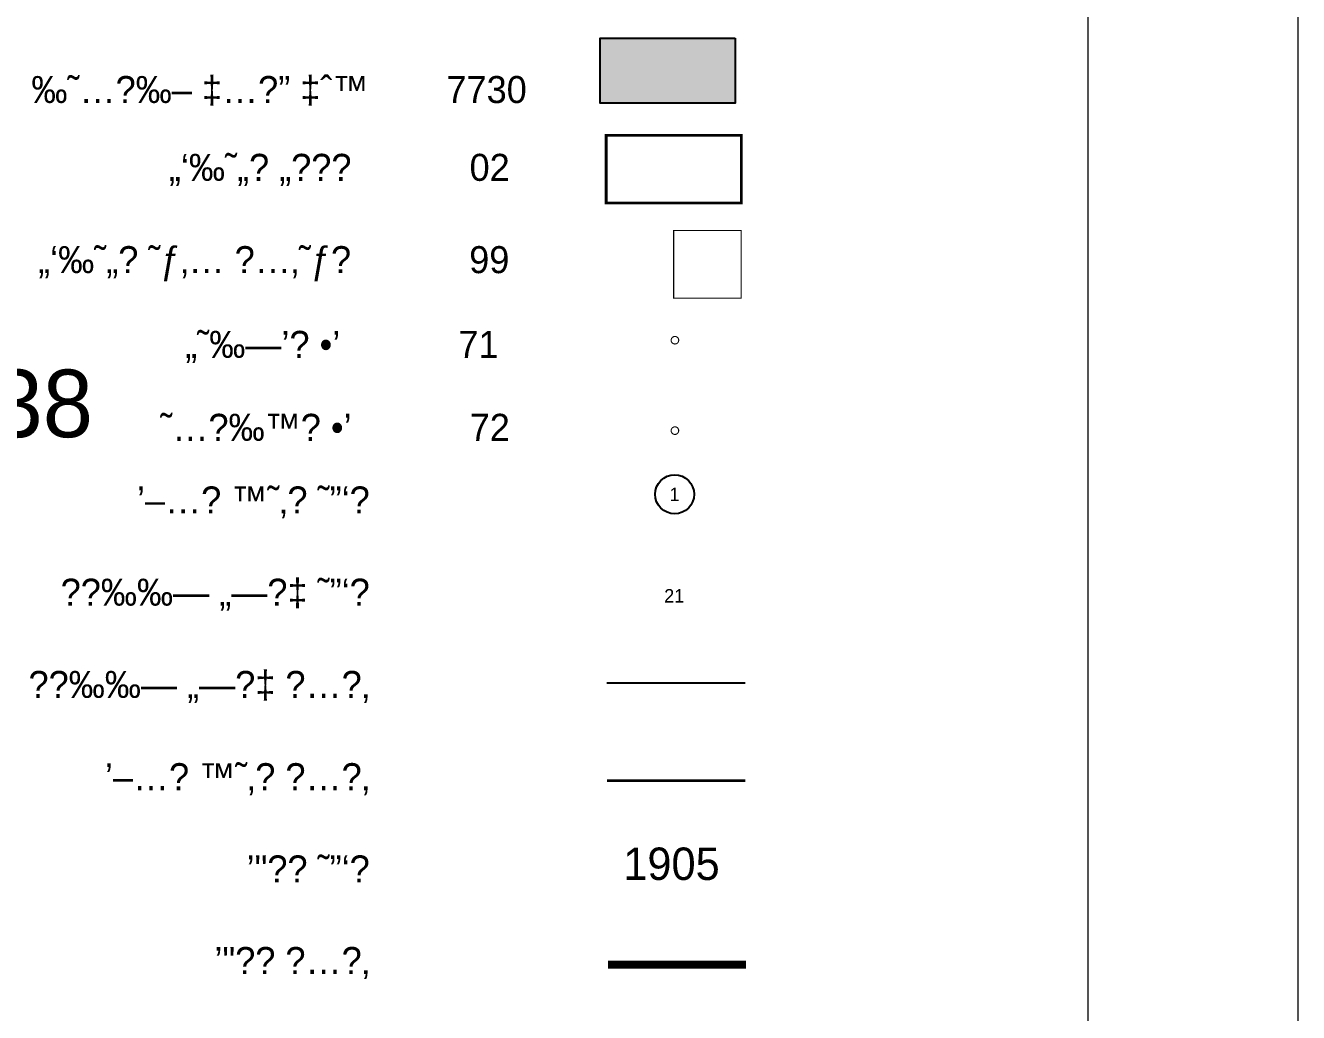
# Model space of a CAD drawing. Extents: x 219756 to 220247, y 631873 to 632472.
# Drawn here: x 220011.5 to 220247.2, y 632055.3 to 632238 of the extents above; entities that cross this region are included whole.
import ezdxf
from ezdxf.enums import TextEntityAlignment as Align

# ---------------------------------------------------------------- set-up
doc = ezdxf.new("R2010")
doc.units = 0
doc.header["$MEASUREMENT"] = 0
doc.layers.add('SKAYNO', color=140, linetype='Continuous')
doc.layers.add('YEUD7730', color=7, linetype='Continuous')
doc.styles.add('FRANKRUEHL', font='frank.ttf')
doc.styles.add('HEBTEXT', font='HEBTXT')
doc.styles.add('HEBTXT', font='hebtxt')
doc.styles.add('PTT', font='txt', dxfattribs={"height": 2.5})

# ---------------------------------------------------------------- blocks, each defined once
blk = doc.blocks.new('1803')
blk.add_circle((0, 0), 3.61)
at = {"style": 'HEBTEXT'}
for tag, p in [('MIGRASH', (0, 0)), ('TABA', (0, -3.33)), ('YEUD', (0, -6.67))]:
    blk.add_attdef(tag, text='', height=2.5, dxfattribs=at).set_placement(p, align=Align.MIDDLE_CENTER)
at = {"style": 'HEBTEXT', "flags": 1}
blk.add_attdef('AREA', text='', height=2.5, dxfattribs=at).set_placement((0, -10), align=Align.MIDDLE_CENTER)
blk = doc.blocks.new('LANDUSE')
at = {"color": 7, "style": 'HEBTXT'}
for tag, p in [('DESCR', (-11.72, 0)), ('CODE', (0, 0))]:
    blk.add_attdef(tag, text='', height=2, dxfattribs=at).set_placement(p, align=Align.RIGHT)
blk = doc.blocks.new('kayno')
at = {"layer": 'SKAYNO'}
blk.add_circle((0, 0), 0.68, dxfattribs=at)
at = {"layer": 'SKAYNO', "style": 'FRANKRUEHL'}
blk.add_attdef('321', text='', height=12.5, dxfattribs=at).set_placement((-12.84, 1.28), align=Align.CENTER)

msp = doc.modelspace()

# ---------------------------------------------------------------- hatches: boundary and pattern name
at = {"layer": 'YEUD7730'}
msp.add_hatch(color=3, dxfattribs=at).paths.add_polyline_path([(220142.9, 632235.6), (220142.9, 632223.6), (220117.9, 632223.6), (220117.9, 632235.6)])
msp.add_hatch(color=3, dxfattribs=at).paths.add_polyline_path([(220142.9, 632235.6), (220142.9, 632223.6), (220117.9, 632223.6), (220117.9, 632235.6)])

# ---------------------------------------------------------------- linework, layer by layer
at = {"const_width": 0.233}
for points in [[(219755.64, 632472.25), (219755.64, 631872.75), (220247.08, 631872.75), (220247.08, 632472.25)], [(219755.64, 632472.25), (219755.64, 631872.75), (220247.08, 631872.75), (220247.08, 632472.25)], [(219755.64, 632472.25), (219755.64, 631872.75), (220247.08, 631872.75), (220247.08, 632472.25)], [(219755.64, 632472.25), (219755.64, 631872.75), (220247.08, 631872.75), (220247.08, 632472.25)], [(219794.52, 632433.37), (219794.52, 631979.96), (220208.2, 631979.96), (220208.2, 632433.37)], [(219794.52, 632433.37), (219794.52, 631979.96), (220208.2, 631979.96), (220208.2, 632433.37)], [(219794.52, 632433.37), (219794.52, 631979.96), (220208.2, 631979.96), (220208.2, 632433.37)], [(219794.52, 632433.37), (219794.52, 631979.96), (220208.2, 631979.96), (220208.2, 632433.37)]]:
    msp.add_lwpolyline(points, close=True, dxfattribs=at)
at = {"color": 2}
for points, const_width in [([(220144.01, 632217.63), (220119.01, 632217.63), (220119.01, 632205.13), (220144.01, 632205.13)], 0.5), ([(220144.01, 632217.63), (220119.01, 632217.63), (220119.01, 632205.13), (220144.01, 632205.13)], 0.5), ([(220144.01, 632200), (220131.51, 632200), (220131.51, 632187.5), (220144.01, 632187.5)], 0.2), ([(220144.01, 632200), (220131.51, 632200), (220131.51, 632187.5), (220144.01, 632187.5)], 0.2)]:
    msp.add_lwpolyline(points, close=True, dxfattribs=dict(at, const_width=const_width))
at = {"color": 36, "const_width": 0.2}
msp.add_lwpolyline([(220131.04, 632179.71, 1), (220132.44, 632179.71, 1)], format="xyb", close=True, dxfattribs=at)
msp.add_lwpolyline([(220131.04, 632179.71, 1), (220132.44, 632179.71, 1)], format="xyb", close=True, dxfattribs=at)
at = {"color": 1, "const_width": 0.2}
msp.add_lwpolyline([(220131.04, 632162.98, 1), (220132.44, 632162.98, 1)], format="xyb", close=True, dxfattribs=at)
msp.add_lwpolyline([(220131.04, 632162.98, 1), (220132.44, 632162.98, 1)], format="xyb", close=True, dxfattribs=at)
at = {"color": 7}
msp.add_lwpolyline([(220119.15, 632116.28), (220144.76, 632116.28)], dxfattribs=at)
msp.add_lwpolyline([(220119.15, 632116.28), (220144.76, 632116.28)], dxfattribs=at)
at = {"color": 7, "const_width": 0.5}
msp.add_lwpolyline([(220119.15, 632098.23), (220144.76, 632098.23)], dxfattribs=at)
msp.add_lwpolyline([(220119.15, 632098.23), (220144.76, 632098.23)], dxfattribs=at)
at = {"color": 5, "const_width": 1.5}
msp.add_lwpolyline([(220119.32, 632064.14), (220144.92, 632064.14)], dxfattribs=at)
msp.add_lwpolyline([(220119.32, 632064.14), (220144.92, 632064.14)], dxfattribs=at)
at = {"layer": 'YEUD7730'}
msp.add_lwpolyline([(220142.9, 632235.6), (220142.9, 632223.6), (220117.9, 632223.6), (220117.9, 632235.6)], close=True, dxfattribs=at)
msp.add_lwpolyline([(220142.9, 632235.6), (220142.9, 632223.6), (220117.9, 632223.6), (220117.9, 632235.6)], close=True, dxfattribs=at)

# ---------------------------------------------------------------- block references
at = {"xscale": 2.5, "yscale": 2.5, "zscale": 2.5}
for p, values in [((220101.16, 632209.2), {'CODE': '02', 'DESCR': '„‘‰˜„\x8c „\x90\x81\x8e'}), ((220101.16, 632209.2), {'CODE': '02', 'DESCR': '„‘‰˜„\x8c „\x90\x81\x8e'}), ((220101.09, 632192.12), {'CODE': '99', 'DESCR': '„‘‰˜„\x8c ˜ƒ‚… \x9a…‚˜ƒ\x8e'}), ((220101.09, 632192.12), {'CODE': '99', 'DESCR': '„‘‰˜„\x8c ˜ƒ‚… \x9a…‚˜ƒ\x8e'}), ((220099.08, 632176.44), {'CODE': '71', 'DESCR': '„˜‰—’\x8c •’'}), ((220099.08, 632176.44), {'CODE': '71', 'DESCR': '„˜‰—’\x8c •’'}), ((220101.18, 632161.09), {'CODE': '72', 'DESCR': '˜…\x8e‰™\x8c •’'}), ((220101.18, 632161.09), {'CODE': '72', 'DESCR': '˜…\x8e‰™\x8c •’'}), ((220104.54, 632147.65), {'DESCR': '’–…\x8e ™˜‚\x8e ˜”‘\x8e'}), ((220104.54, 632147.65), {'DESCR': '’–…\x8e ™˜‚\x8e ˜”‘\x8e'}), ((220104.54, 632130.58), {'DESCR': '\x9a\x8e‰‰— „—\x8c‡ ˜”‘\x8e'}), ((220104.54, 632130.58), {'DESCR': '\x9a\x8e‰‰— „—\x8c‡ ˜”‘\x8e'}), ((220104.54, 632113.51), {'DESCR': '\x9a\x8e‰‰— „—\x8c‡ \x8c…\x81‚'}), ((220104.54, 632113.51), {'DESCR': '\x9a\x8e‰‰— „—\x8c‡ \x8c…\x81‚'}), ((220104.54, 632096.44), {'DESCR': '’–…\x8e ™˜‚\x8e \x8c…\x81‚'}), ((220104.54, 632096.44), {'DESCR': '’–…\x8e ™˜‚\x8e \x8c…\x81‚'}), ((220104.54, 632079.37), {'DESCR': '’"\x81\x9a ˜”‘\x8e'}), ((220104.54, 632079.37), {'DESCR': '’"\x81\x9a ˜”‘\x8e'}), ((220104.54, 632062.42), {'DESCR': '’"\x81\x9a \x8c…\x81‚'}), ((220104.54, 632062.42), {'DESCR': '’"\x81\x9a \x8c…\x81‚'})]:
    msp.add_blockref('LANDUSE', p, dxfattribs=at).add_auto_attribs(values)
msp.add_blockref('1803', (220131.68, 632151.2)).add_auto_attribs({'MIGRASH': '1'})
msp.add_blockref('1803', (220131.68, 632151.2)).add_auto_attribs({'MIGRASH': '1'})
at = {"layer": 'SKAYNO'}
ref = msp.add_blockref('kayno', (219969.26, 632165.44), dxfattribs=at)
ref.add_attrib('321', '478438', dxfattribs={"height": 12.5, "style": 'FRANKRUEHL'}).set_placement((219996.11, 632161.76), align=Align.CENTER)
at = {"layer": 'YEUD7730', "xscale": 2.5, "yscale": 2.5, "zscale": 2.5}
msp.add_blockref('LANDUSE', (220104.31, 632223.6), dxfattribs=at).add_auto_attribs({'CODE': '7730', 'DESCR': '‰˜…\x81‰– ‡…\x9a” ‡ˆ™'})
msp.add_blockref('LANDUSE', (220104.31, 632223.6), dxfattribs=at).add_auto_attribs({'CODE': '7730', 'DESCR': '‰˜…\x81‰– ‡…\x9a” ‡ˆ™'})

# ---------------------------------------------------------------- texts
at = {"style": 'PTT'}
msp.add_text('21', height=2.5, dxfattribs=at).set_placement((220129.75, 632131.16))
msp.add_text('21', height=2.5, dxfattribs=at).set_placement((220129.75, 632131.16))
at = {"color": 255, "style": 'PTT'}
msp.add_text('1905', height=6, dxfattribs=at).set_placement((220122.18, 632079.83))
msp.add_text('1905', height=6, dxfattribs=at).set_placement((220122.18, 632079.83))

doc.saveas('drawing.dxf')
